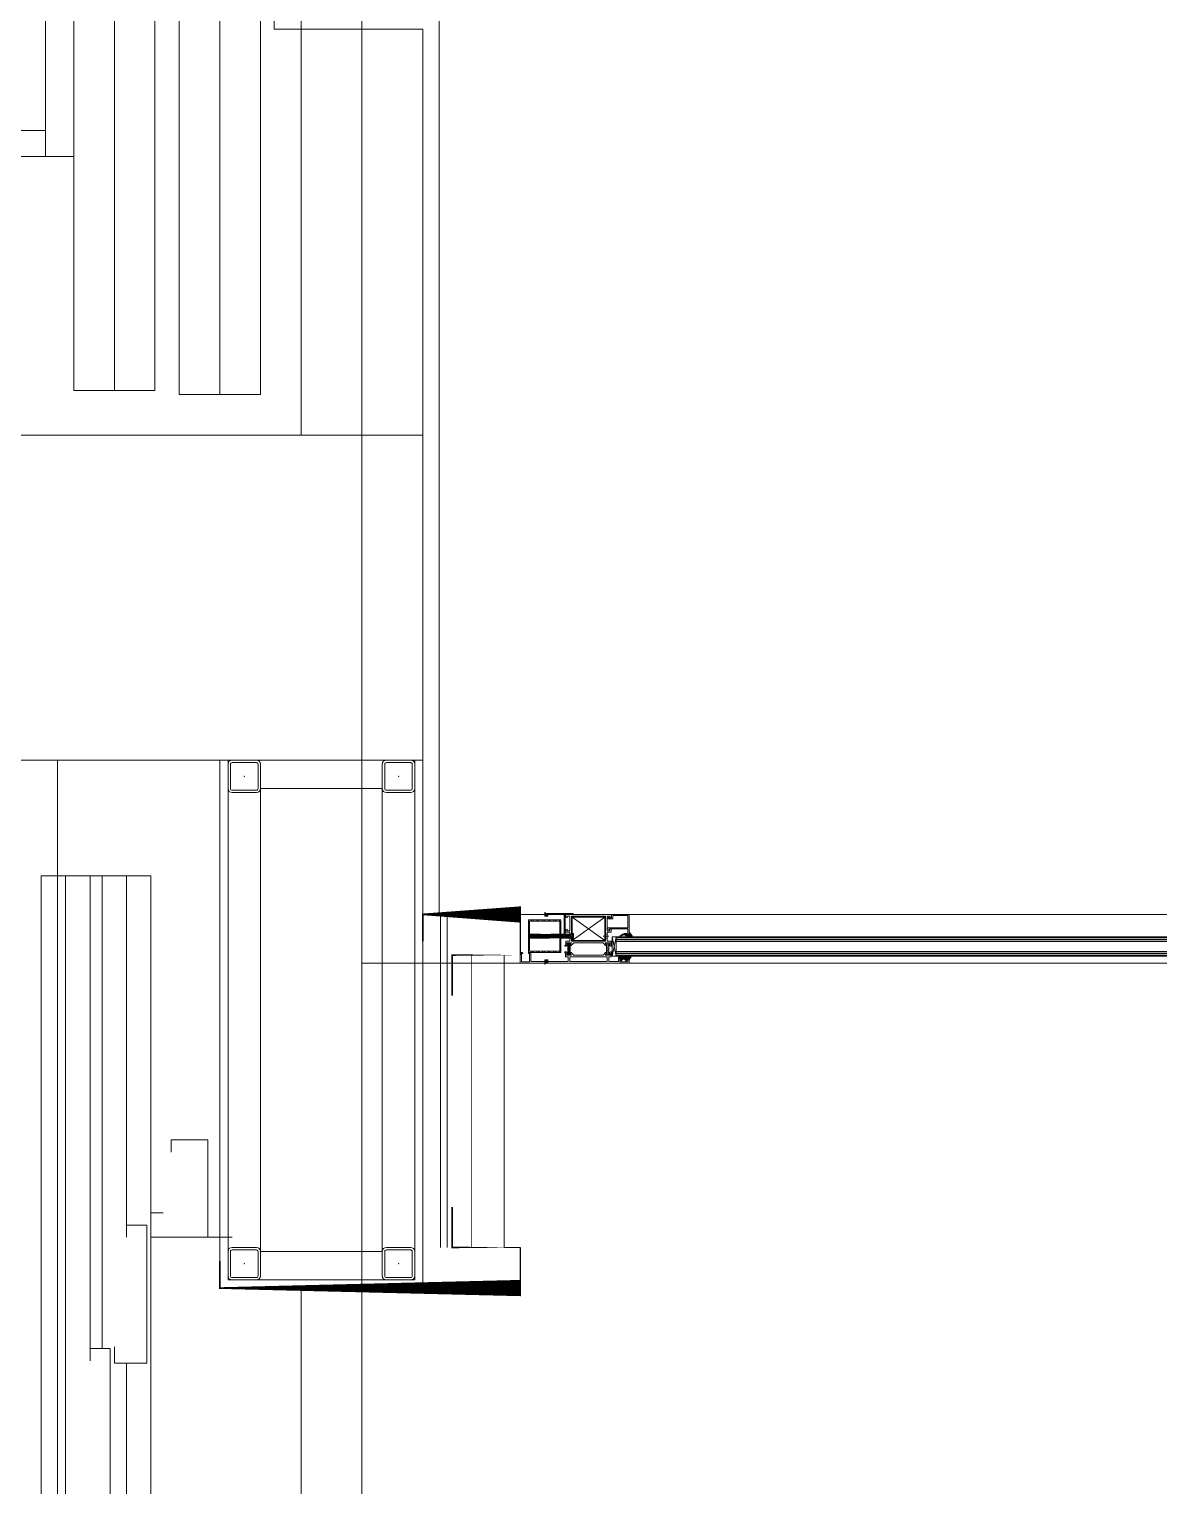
# Model space of a CAD drawing. Extents: x -1281 to 23780, y 0 to 7214.
# Drawn here: x 19749 to 19888.2, y 2300.6 to 2480 of the extents above; entities that cross this region are included whole.
import ezdxf
from ezdxf.enums import TextEntityAlignment as Align
from ezdxf.xclip import XClip

# ---------------------------------------------------------------- set-up
doc = ezdxf.new("R2010")
doc.units = 0
doc.header["$LTSCALE"] = 25
doc.header["$MEASUREMENT"] = 0
doc.header["$XCLIPFRAME"] = 0
doc.linetypes.add('HIDDEN', pattern=[0.375, 0.25, -0.125])
doc.layers.get('0').update_dxf_attribs({"color": 9, "lineweight": 9})
for name, color, linetype, lineweight in [('00', 9, 'Continuous', 9), ('01', 9, 'Continuous', 9), ('05V', 9, 'Continuous', 9), ('06C', 9, 'Continuous', 9), ('06D', 9, 'Continuous', 9), ('09', 9, 'Continuous', 9), ('10', 9, 'Continuous', 9), ('11', 9, 'Continuous', 9), ('14', 9, 'Continuous', 9), ('15', 9, 'Continuous', 9), ('33', 9, 'BATTING', 9), ('35', 9, 'Continuous', 9), ('40', 9, 'Continuous', 9), ('40B', 9, 'Continuous', 9), ('INCE', 9, 'Continuous', 9)]:
    doc.layers.add(name, color=color, linetype=linetype, lineweight=lineweight)
doc.styles.add('DEBI-BLOCK', font='arial.ttf', dxfattribs={"width": 0.8})
doc.linetypes.add('BATTING', pattern='A,0.0001,-0.1,[134,ltypeshp.shx,S=0.1,R=0,X=-0.1,Y=0],-0.2,[134,ltypeshp.shx,S=0.1,R=180,X=0.1,Y=0],-0.1', length=0.4001000000000002)
pattern_1 = [(45, (-385.5234980065994, -15.09416603646061), (-0.0176776695296637, 0.0530330085889911), [0, -0.05])]

# ---------------------------------------------------------------- blocks, each defined once
blk = doc.blocks.new('p-m-mekanik')
at = {"layer": '40'}
blk.add_lwpolyline([(1289.749995337152, 170.6938533552857, 3.4655334196e-06), (1289.749995337152, 257.2163285682218)], format="xyb", dxfattribs=at)
at = {"style": 'DEBI-BLOCK', "width": 0.75, "flags": 8}
for tag, p in [('-', (399.9695746748548, 1627.22826178441)), ('-', (251.7185007271292, 1361.557422710761)), ('-', (3296.348045410516, 465.1614830780345)), ('DEBI', (3296.348045410516, 452.458771057707))]:
    blk.add_attdef(tag, text='', height=13, rotation=90, dxfattribs=at).set_placement(p, align=Align.BOTTOM_RIGHT)
at = {"style": 'DEBI-BLOCK', "width": 0.75, "flags": 9}
for p in [(402.5695746748168, 1610.625549764081), (3298.948045410478, 448.5587710577056)]:
    blk.add_attdef('ID', text='', height=3.9, rotation=90, dxfattribs=at).set_placement(p, align=Align.MIDDLE)
at = {"style": 'DEBI-BLOCK', "width": 0.75, "flags": 8}
blk.add_attdef('KESITY', text='', height=13, rotation=90, dxfattribs=at).set_placement((3279.014712077183, 503.3305871654992), align=Align.TOP_LEFT)
at = {"style": 'DEBI-BLOCK', "width": 0.8, "flags": 8}
blk.add_attdef('X', text='', height=13, rotation=90, dxfattribs=at).set_placement((3279.014712077183, 499.4934261278976), align=Align.TOP_CENTER)
at = {"style": 'DEBI-BLOCK', "width": 0.75, "flags": 8}
blk.add_attdef('KESITX', text='', height=13, rotation=90, dxfattribs=at).set_placement((3279.014712077183, 495.5400562525028), align=Align.TOP_RIGHT)
blk = doc.blocks.new('p-arac asansoru')
for p, q in [((356.8999999637897, -155.9999999555439), (15.39999996402298, -155.9999999555439)), ((356.8999999637897, -155.9999999555439), (356.8999999637897, -169.4999999554857)), ((356.8999999637897, -158.9999999555439), (252.4999999636796, -158.9999999555439)), ((356.8999999637897, -161.9999999555148), (298.6999999642442, -161.9999999555148)), ((356.8999999637897, -163.4999999555148), (298.6999999642442, -163.4999999555148)), ((296.8999999641976, -166.4999999554857), (81.69999996433148, -166.4999999554857)), ((356.8999999637897, -166.4999999554857), (313.899999964023, -166.4999999554857)), ((356.8999999637897, -169.4999999554857), (15.39999996402298, -169.4999999554566)), ((312.3999999640232, -176.4999999554275), (312.3999999640232, -179.4999999554275))]:
    blk.add_line(p, q)
for points in [[(252.4999999636796, -160.4999999555148), (250.4999999636796, -160.4999999555148), (250.4999999636796, -164.4999999555148), (298.6999999642442, -164.4999999555148), (298.6999999642442, -161.9999999555148), (297.1999999642441, -161.9999999555148)], [(298.8999999642558, -164.9999999554857), (296.8999999641976, -164.9999999554857), (296.8999999641976, -168.9999999554857), (313.899999964023, -168.9999999554857), (313.899999964023, -166.4999999554857), (312.3999999640232, -166.4999999554857)], [(315.399999964023, -170.9999999554566), (315.399999964023, -169.4999999554857), (312.3999999640232, -169.4999999554857), (312.3999999640232, -176.4999999554275), (324.3999999639648, -176.4999999554275), (324.3999999639648, -171.9999999554566), (322.8999999639648, -171.9999999554566)]]:
    blk.add_lwpolyline(points)
blk = doc.blocks.new('p-as-01')
for p, q in [((582, -1432), (582, 0)), ((550, -1432), (550, -32)), ((550, -1432), (-550, -1432)), ((582, -1432), (375, -1432)), ((582, -1432), (582, -1467)), ((870, -1467), (-542.4999999999999, -1467)), ((870, -1517), (870, -1467)), ((-542.4999999999999, -1517), (870, -1517)), ((870, -1517), (-542.4999999999999, -1517)), ((870, -1567), (870, -1517)), ((-542.4999999999999, -1567), (870, -1567)), ((875, -1597), (-725, -1597)), ((875, -1647), (875, -1597)), ((875, -1647), (-725, -1647)), ((-725, -1647), (875, -1647)), ((875, -1697), (875, -1647)), ((-725, -1697), (875, -1697)), ((375, -1714), (425, -1714)), ((425, -1714), (425, -1747)), ((425, -1747), (375, -1747))]:
    blk.add_line(p, q)
blk = doc.blocks.new('Prf-40x40')
for points in [[(1.5, -1.999999999998179), (-1.5, -2.000000000001818, -0.4142135623730951), (-2, -1.500000000001818), (-2, 1.499999999998179, -0.4142135623730951), (-1.5, 1.999999999998179), (1.5, 2.000000000001818, -0.4142135623730951), (2, 1.500000000001818), (2, -1.499999999998179, -0.4142135623730951)], [(1.499999999999543, -1.699999999998908), (-1.5, -1.700000000002543, -0.4142135623738941), (-1.699999999999818, -1.500000000001818), (-1.699999999999818, 1.499999999998179, -0.4142135623738941), (-1.499999999999543, 1.699999999998908), (1.5, 1.700000000002543, -0.4142135623738941), (1.699999999999818, 1.500000000001818), (1.699999999999818, -1.499999999998179, -0.4142135623738941)]]:
    blk.add_lwpolyline(points, format="xyb", close=True)
blk.add_point((0, 0))
blk = doc.blocks.new('p-civi')
at = {"layer": 'INCE', "linetype": 'HIDDEN'}
for p, q in [((0.0599999999976717, 0.5999999999912689), (0, 0.5200000000040746)), ((13.11437952407868, 0.5200000000040746), (0, 0.5200000000040746)), ((0, 0.5200000000040746), (0, -0.5200000000040746)), ((0.0599999999976717, 0.5999999999912689), (12.97437952406471, 0.5999999999912689)), ((0.0599999999976717, 0.5999999999912689), (0.0599999999976717, -0.5999999999912689)), ((12.97437952406471, 0.5999999999912689), (13.11437952407868, 0.5200000000040746)), ((13.11437952407868, -0.5200000000040746), (0, -0.5200000000040746)), ((0.0599999999976717, -0.5999999999912689), (0, -0.5200000000040746)), ((12.97437952406471, -0.5999999999912689), (0.0599999999976717, -0.5999999999912689)), ((12.97437952406471, -0.5999999999912689), (13.11437952407868, -0.5200000000040746))]:
    blk.add_line(p, q, dxfattribs=at)
at = {"layer": 'INCE'}
for p, q in [((0.0599999999976717, -0.3762692987656919), (0.1904913235339336, 0.5999999999912689)), ((0.2318741052877158, -0.5999999999912689), (0.3922700006514788, 0.5999999999912689)), ((0.433652782405261, -0.5999999999912689), (0.5940486777108163, 0.5999999999912689)), ((0.6354314595228061, -0.5999999999912689), (0.7958273548283615, 0.5999999999912689)), ((0.8372101366403509, -0.5999999999912689), (0.9976060319459064, 0.5999999999912689)), ((1.038988813757895, -0.5999999999912689), (1.199384709063451, 0.5999999999912689)), ((1.240767490817232, -0.5999999999912689), (1.401163386180995, 0.5999999999912689)), ((1.442546167934778, -0.5999999999912689), (1.602942063240334, 0.5999999999912689)), ((1.644324845052324, -0.5999999999912689), (1.804720740357879, 0.5999999999912689)), ((1.846103522169869, -0.5999999999912689), (2.006499417475424, 0.5999999999912689)), ((2.047882199287414, -0.5999999999912689), (2.208278094592968, 0.5999999999912689)), ((2.249660876346752, -0.5999999999912689), (2.410056771710515, 0.5999999999912689)), ((2.451439553464296, -0.5999999999912689), (2.611835448769852, 0.5999999999912689)), ((2.653218230581841, -0.5999999999912689), (2.813614125887396, 0.5999999999912689)), ((2.882686437282245, -0.5999999999912689), (3.043082332646008, 0.5999999999912689)), ((3.08446511439979, -0.5999999999912689), (3.244861009705346, 0.5999999999912689)), ((3.286243791517335, -0.5999999999912689), (3.446639686822891, 0.5999999999912689)), ((3.488022468634882, -0.5999999999912689), (3.648418363940436, 0.5999999999912689)), ((3.689801145694218, -0.5999999999912689), (3.850197041057981, 0.5999999999912689)), ((3.891579822811763, -0.5999999999912689), (4.051975718117319, 0.5999999999912689)), ((4.093358499929308, -0.5999999999912689), (4.253754395234863, 0.5999999999912689)), ((4.295137177046853, -0.5999999999912689), (4.455533072352409, 0.5999999999912689)), ((4.496915854106192, -0.5999999999912689), (4.657311749469955, 0.5999999999912689)), ((4.698694531223737, -0.5999999999912689), (4.859090426587498, 0.5999999999912689)), ((4.928162737982347, -0.5999999999912689), (5.088558633287902, 0.5999999999912689)), ((5.129941415041683, -0.5999999999912689), (5.290337310405448, 0.5999999999912689)), ((5.304030562576372, -0.5999999999912689), (5.464426457881927, 0.5999999999912689)), ((5.50580923963571, -0.5999999999912689), (5.666205134999474, 0.5999999999912689)), ((5.707587916753253, -0.5999999999912689), (5.867983812117018, 0.5999999999912689)), ((5.909366593870798, -0.5999999999912689), (6.069762489176355, 0.5999999999912689)), ((6.111145270988345, -0.5999999999912689), (6.271541166293899, 0.5999999999912689)), ((6.312923948105889, -0.5999999999912689), (6.473319843411446, 0.5999999999912689)), ((6.514702625165228, -0.5999999999912689), (6.675098520528989, 0.5999999999912689)), ((6.716481302282772, -0.5999999999912689), (6.876877197646536, 0.5999999999912689)), ((6.918259979400317, -0.5999999999912689), (7.078655874705873, 0.5999999999912689)), ((7.120038656517862, -0.5999999999912689), (7.280434551823418, 0.5999999999912689)), ((7.321817333635408, -0.5999999999912689), (7.482213228940963, 0.5999999999912689)), ((7.523596010694744, -0.5999999999912689), (7.683991906058508, 0.5999999999912689)), ((7.760873980470933, -0.5999999999912689), (7.921269875834695, 0.5999999999912689)), ((7.962652657588477, -0.5999999999912689), (8.12304855289403, 0.5999999999912689)), ((8.164431334706023, -0.5999999999912689), (8.324827230011577, 0.5999999999912689)), ((8.385479247372132, -0.5999999999912689), (8.545875142735893, 0.5999999999912689)), ((8.587257924489675, -0.5999999999912689), (8.747653819795232, 0.5999999999912689)), ((8.789036601607222, -0.5999999999912689), (8.949432496912777, 0.5999999999912689)), ((8.990815278724769, -0.5999999999912689), (9.151211174030323, 0.5999999999912689)), ((9.192593955784101, -0.5999999999912689), (9.352989851147868, 0.5999999999912689)), ((9.394372632901648, -0.5999999999912689), (9.554768528265411, 0.5999999999912689)), ((9.590076202410273, -0.5999999999912689), (9.750472097774038, 0.5999999999912689)), ((9.791854879527818, -0.5999999999912689), (9.952250774833372, 0.5999999999912689)), ((9.993633556645364, -0.5999999999912689), (10.15402945195092, 0.5999999999912689)), ((10.19541223376291, -0.5999999999912689), (10.35580812906846, 0.5999999999912689)), ((10.39719091082224, -0.5999999999912689), (10.55758680618601, 0.5999999999912689)), ((10.59896958793979, -0.5999999999912689), (10.75936548330355, 0.5999999999912689)), ((10.80074826505733, -0.5999999999912689), (10.96114416036289, 0.5999999999912689)), ((11.00252694217488, -0.5999999999912689), (11.16292283748044, 0.5999999999912689)), ((11.20430561929242, -0.5999999999912689), (11.36470151459798, 0.5999999999912689)), ((11.40153288899455, -0.5999999999912689), (11.56192878435831, 0.5999999999912689)), ((11.63100109575316, -0.5999999999912689), (11.79139699105872, 0.5999999999912689)), ((11.8327797728125, -0.5999999999912689), (11.99317566817626, 0.5999999999912689)), ((12.00686892034719, -0.5999999999912689), (12.16726481565274, 0.5999999999912689)), ((12.20864759746473, -0.5999999999912689), (12.36904349277029, 0.5999999999912689)), ((12.41042627452407, -0.5999999999912689), (12.57082216988783, 0.5999999999912689)), ((12.61220495164161, -0.5999999999912689), (12.77260084700538, 0.5999999999912689)), ((12.81398362875916, -0.5999999999912689), (12.97437952406471, 0.5999999999912689)), ((12.97437952406471, 0.5999999999912689), (13.11437952407868, 0.5200000000040746)), ((13.11437952407868, 0.5200000000040746), (12.97437952406471, 0.5999999999912689)), ((13.11437952407868, 0.5200000000040746), (13.21260170417372, 0.5200000000040746)), ((13.62497712601907, 0.8925241366232513), (13.21260170417372, 0.5200000000040746)), ((13.21260170417372, -0.5200000000040746), (13.21260170417372, 0.5200000000040746)), ((13.62497712601907, 0.8841003991983598), (13.62497712601907, 0.883379530147067)), ((13.62497712601907, 0.8839346127788303), (13.62497712601907, -0.8925241366232513)), ((13.69878852495458, 0.6427592937106965), (13.69878852495458, -0.7853223474376138)), ((13.11437952407868, -0.5200000000040746), (13.21260170417372, -0.5200000000040746)), ((13.62497712601907, -0.8925241366232513), (13.21260170417372, -0.5200000000040746)), ((13.62497712601907, -0.8925241366232513), (13.68415559205459, -0.8925241366232513))]:
    blk.add_line(p, q, dxfattribs=at)
blk = doc.blocks.new('*X111')
for p, q in [((0.9704593938271856, 6.273760252726292), (1.296699141100892, 6.599999999999998)), ((3.799999999999999, 3.271067811865473), (1.189177500801502, 5.881890311063973)), ((1.60368934712857, 5.139223253061309), (2.318622612473234, 5.854156518405973)), ((2.236919300429956, 4.004686253396327), (3.257748806236618, 5.025515759202988)), ((2.870149253731343, 2.870149253731343), (4.900000000000003, 4.900000000000002)), ((3.667766952966371, 1.900000000000002), (3.799999999999999, 2.03223304703363)), ((5.338834764831842, 3.5), (3.938834764831842, 4.900000000000002)), ((4.818446353109123, 5.788155364689088), (4.053300858899103, 6.553300858899106)), ((4.174174785275225, 5.941941738241592), (4.80107419396837, 6.568841146934737)), ((5.267766952966367, 3.5), (6.667766952966371, 4.900000000000002)), ((5.700000000000001, 5.700000000000001), (6.493617021276597, 6.493617021276597)), ((8.430742464672464, 2.175859253125746), (5.70660171779821, 4.900000000000002)), ((6.782631856405088, 5.591736814359491), (5.852246283358281, 6.522122387406298)), ((7.829471173262028, 1.009363591569814), (6.538834764831841, 2.299999999999999)), ((6.666553366565374, 1.363252507666266), (10.40165042944955, 5.098349570550447)), ((6.800000000000002, 3.264466094067261), (8.435533905932742, 4.900000000000002)), ((7.163737822087161, 0.0926700102216885), (7.783407213987425, 0.7123394021219491)), ((7.307060866333064, 5.539293913366696), (8.186159848584822, 6.418392895618452)), ((9.50173963474357, 2.872629036021011), (7.474368670764577, 4.900000000000002)), ((8.826406871192846, 5.315728752538102), (7.702234955067272, 6.439900668663678)), ((8.841320343559644, 5.305786437626903), (9.581320343559645, 6.045786437626905)), ((11.3847180430371, 2.757417580693849), (9.057864376269057, 5.084271247461898)), ((10.06179852891255, 2.990730717047076), (11.97106781186548, 4.900000000000002)), ((14.09087956869616, 1.819023008001159), (11.00990257669731, 4.900000000000002)), ((11.79857182727118, 5.87909770239251), (11.11844635310912, 6.559223176554563)), ((11.28264068711929, 5.979339828220179), (11.88655560035389, 6.583254741454781)), ((11.52446011692472, 2.685625352092878), (13.73883476483184, 4.900000000000002)), ((12.43467512908769, 1.828073411289474), (13.8, 3.193398282201787)), ((13.5551926132518, 0.5869430104791454), (12.58327964965935, 1.5588559740716)), ((14.17766952966369, 3.5), (12.77766952966368, 4.900000000000002)), ((12.82775564268674, 0.4533869719221594), (14.01202409941186, 1.637655428647278)), ((12.84048992502114, 5.769422113155669), (13.61223286396392, 6.541165052098441)), ((13.77431136293947, 5.671125119690582), (12.88657239469581, 6.558864087934247)), ((14.10660171779821, 3.5), (16.50282401093571, 5.896222293137495)), ((14.43989812056214, 5.601063355730298), (15.33834458240563, 6.499509817573784)), ((15.84350673460032, 3.601929748029732), (14.54543648263005, 4.900000000000002)), ((16.71394954972964, 4.499253885866788), (14.69853352148633, 6.514669914110089)), ((16.11526395678292, 3.740895286018341), (16.55910471398167, 4.184736043217091))]:
    blk.add_line(p, q)
blk = doc.blocks.new('*X110')
for p, q in [((0.6000000000000008, 14.74213562373095), (1.057864376269052, 15.2)), ((4.509902576697313, 11.4), (0.7549512883486603, 15.15495128834866)), ((1.327106781186547, 0.4406601717798216), (0.9114595351060168, 0.8563074178603519)), ((0.9590909090909095, 0.9590909090909095), (3.099999999999991, 3.099999999999991)), ((0.9619417888266476, 13.33631045959123), (2.14321790242024, 14.51758657318482)), ((3.299999999999995, 10.84213562373095), (0.9979687022159378, 13.14416692151501)), ((1.06954236634337, 8.140610178208842), (1.571699141100899, 8.642766952966376)), ((1.298532951600398, 11.90513466939861), (3.153370446972449, 13.75997216477066)), ((2.034213562373094, 1.501320343559642), (1.471252403545368, 2.064281502387369)), ((4.506407832308856, 7.867960838455727), (1.554271888205901, 10.82009678255868)), ((1.607645654396018, 10.44648041922786), (4.16352299152466, 13.0023577563565)), ((1.858297259713006, 8.929365071578482), (3.299999999999995, 10.37106781186547)), ((4.501320343559642, 6.10528137423857), (1.898532951600403, 8.708068766197808)), ((1.898762177912838, 7.202063036811945), (3.582646961574107, 8.885947820473213)), ((2.741320343559641, 2.561980515339465), (2.031045271984719, 3.272255586914386)), ((2.485798732107331, 4.2535656850737), (4.555922317655452, 6.323689270621822)), ((4.046278254943945, 4.792556509887898), (2.487055078389392, 6.351779686442452)), ((2.552893218813454, 6.088427124746192), (4.432233047033633, 7.967766952966371)), ((3.448427124746187, 3.622640687119285), (2.590838140424071, 4.480229671441403)), ((4.328932188134529, 11.40000000000001), (5.173675536076872, 12.24474334794235))]:
    blk.add_line(p, q)
blk = doc.blocks.new('p-dograma izo1')
at = {"layer": '10'}
for p, q in [((-69.89084045711206, -3.291333194734761), (-29.89084045711206, -3.291333194734761)), ((-29.89084045711206, -3.291333194734761), (-69.89084045711206, -32.08682065912582)), ((-69.89084045711206, -3.291333194734761), (-29.89084045711206, -32.08682065912582)), ((-69.89084045711206, -32.08682065912582), (-69.89084045711206, -3.291333194734761)), ((-29.89084045711206, -32.08682065912582), (-29.89084045711206, -3.291333194734761)), ((-29.89084045711206, -32.08682065912582), (-69.89084045711206, -32.08682065912582)), ((-24.90613206176204, -26.9913331947464), (-31.80066081759287, -26.9913331947464)), ((-26.89084045711207, -24.4913331947464), (-28.89084045711206, -24.4913331947464)), ((-26.89084045711207, -29.4913331947464), (-28.89084045711206, -29.4913331947464)), ((-26.87651766152703, -22.53618736122735), (-26.87651766152703, -31.53618736122735))]:
    blk.add_line(p, q, dxfattribs=at)
at = {"layer": '10', "linetype": 'ByBlock'}
blk.add_line((-28.89084045711206, -2.086820659125804), (-28.89084045711206, -30.01876285704202), dxfattribs=at)
at = {"layer": '10'}
blk.add_lwpolyline([(-72.89084045711206, -30.0331149892445), (-72.89084045711206, -33.08682065912581), (-77.89084045711206, -33.08682065912581), (-77.89084045711206, -36.56720541685354), (-77.59084045709457, -37.08682065912582), (-78.73226181333301, -38.22824201536423, 0.1989123673797118), (-78.79084045710624, -38.36966337160266), (-78.79084045710624, -38.88682065912872, 0.4142135623730118), (-78.59084045709457, -39.08682065912581), (-77.27368316956562, -39.08682065912581, 0.1989123673796751), (-77.1322618133272, -39.02824201536714), (-76.39084045711206, -38.28682065912289), (-75.97368316957727, -38.28682065912289, 0.1989123673796751), (-75.83226181333885, -38.22824201536423), (-75.39084045711206, -37.7868206591229), (-75.39084045711206, -37.58682065912581), (-76.39084045711206, -36.58682065912581), (-76.39084045711206, -35.58682065912581), (-76.44084045710042, -35.58682065912581, -1), (-76.44084045710042, -35.08682065912581), (-70.64084045711206, -35.08682065912581), (-72.09084045709459, -37.598294330106), (-72.09084045709459, -37.7868206591229), (-71.85990034943097, -38.18682065911708, 0.267949192431114), (-71.6866952686687, -38.28682065912289), (-71.17368316958891, -38.28682065912289), (-71.03226181335049, -38.22824201536423), (-67.89084045711206, -35.08682065912581), (-31.89084045711207, -35.08682065912581), (-28.74941910087364, -38.22824201536423), (-28.60799774463521, -38.28682065912289), (-28.09498564552632, -38.28682065912289, 0.267949192431114), (-27.92178056476406, -38.18682065911708), (-27.69084045710042, -37.7868206591229), (-27.69084045710042, -37.598294330106), (-29.14084045711206, -35.08682065912581), (-23.3408404570946, -35.08682065912581, -1), (-23.3408404570946, -35.58682065912581), (-23.39084045711206, -35.58682065912581), (-23.39084045711206, -36.58682065912581), (-24.39084045711207, -37.58682065912581), (-24.39084045711207, -37.7868206591229), (-23.94941910085618, -38.22824201536423, 0.1989123673796751), (-23.80799774461775, -38.28682065912289), (-23.39084045711206, -38.28682065912289), (-22.64941910086782, -39.02824201536714, 0.1989123673796751), (-22.50799774462939, -39.08682065912581), (-21.19084045710042, -39.08682065912581, 0.4142135623730118), (-20.99084045708878, -38.88682065912872), (-20.99084045708878, -38.36966337160266, 0.1989123673797118), (-21.049419100862, -38.22824201536423), (-22.19084045710042, -37.08682065912582), (-21.89084045711206, -36.56720541685354), (-21.89084045711206, -33.08682065912581), (-26.89084045711207, -33.08682065912581), (-26.89084045711207, -22.08682065912581), (-21.89084045711206, -22.08682065912581), (-21.89084045711206, -18.81476165913045), (-23.89084045711206, -18.0868206591258), (-23.79084045710624, -18.0868206591258), (-23.89084045711206, -18.0868206591258), (-23.89084045711206, -20.08682065912581), (-26.89084045711207, -20.08682065912581), (-26.89084045711207, -2.086820659125804), (-23.89084045711206, -2.086820659125804), (-23.89084045711206, -4.086820659125804), (-21.89084045711206, -3.358880659128772), (-21.89084045711206, -0.0868206591258059), (-77.89084045711206, -0.0868206591258059), (-77.89084045711206, -3.358880659128772), (-75.89084045711206, -4.086820659125804), (-75.89084045711206, -2.086820659125804), (-72.89084045711206, -2.086820659125804), (-72.89084045711206, -20.08682065912581), (-75.89084045711206, -20.08682065912581), (-75.89084045711206, -18.0868206591258), (-77.89084045711206, -18.81476165913045), (-77.89084045711206, -22.08682065912581), (-72.89084045711206, -22.08682065912581), (-72.89084045711206, -24.0392597332102)], format="xyb", dxfattribs=at)
for points in [[(-70.89084045711206, -24.6157626206259), (-70.89084045711206, -2.086820659125804), (-53.39084045711206, -2.086820659125804), (-28.89084045711206, -2.086820659125804)], [(-28.89084045711206, -30.01876285704202), (-28.89084045711206, -33.08682065912581), (-70.89084045711206, -33.08682065912581), (-70.89084045711206, -29.4566121018288)]]:
    blk.add_lwpolyline(points, dxfattribs=at)
blk.add_lwpolyline([(-26.89084045711207, -16.88682065912871, -0.4142140000000002), (-26.39084045711206, -16.38682065912871), (-1.390840457112062, -16.38682065912871), (-1.390840457112062, -1.486820659119985), (-19.89084045711206, -1.486820659119985), (-19.89084045711206, -5.686820659117073), (-26.0908404570946, -5.686820659117073, -0.4142140000000002), (-26.59084045709461, -5.186820659117074), (-26.59084045709461, -4.731264659116277), (-24.5908404570946, -3.286820659122895), (-24.09084045709461, -4.186820659117074), (-21.39084045711206, -4.186820659117074), (-21.39084045711206, -1.586820659125804), (-21.89084045711206, -1.586820659125804), (-21.89084045711206, -0.0868206591258059), (0.1091595428879373, -0.0868206591258059), (0.1091595428879373, -24.58682065912581), (-1.390840457112062, -24.58682065912581), (-1.390840457112062, -17.98682065911998), (-24.09084045709461, -17.98682065911998), (-24.09084045709461, -18.98682065911998), (-26.89084045711207, -17.23682065911998)], format="xyb", close=True, dxfattribs=at)
blk = doc.blocks.new('p-izo kapı kenar profili')
at = {"layer": '06D'}
h = blk.add_hatch(dxfattribs=at)
h.set_pattern_fill('DOTS', color=256, scale=0.8, angle=45, style=0)
h.set_pattern_definition(pattern_1)
h.paths.add_polyline_path([(0.2629314197438362, -4.830000000010841), (0.1629314197380154, -4.999999999994543), (0.6629314197380154, -4.999999999994543), (0.5629314197321948, -4.828700000007301), (0.5629314197321948, -4.249999999994543), (0.5629314197321948, -3.671300000010886), (0.6629314197380154, -3.499999999994543), (0.1629314197380154, -3.499999999994543), (0.2629314197438362, -3.670000000007348), (0.2629314197438362, -4.249999999994543)])
h = blk.add_hatch(dxfattribs=at)
h.set_pattern_fill('DOTS', color=256, scale=0.8, angle=45, style=0)
h.set_pattern_definition(pattern_1)
h.paths.add_polyline_path([(5.029159741305193, -4.247113380808514), (5.029159741305193, -4.827113380795709), (4.929159741299372, -4.997113380808514), (5.429159741299371, -4.997113380808514), (5.329159741322655, -4.825813380792168), (5.329159741322655, -4.247113380808514), (5.329159741322655, -3.668413380795754), (5.42747461624458, -3.499999999994543), (4.930857752598966, -3.499999999994543), (5.029159741305193, -3.667113380792216)])
at = {"layer": '09'}
h = blk.add_hatch(dxfattribs=at)
h.set_pattern_fill('ANSI31', color=256, scale=0.75, style=0)
h.set_pattern_definition([(45, (-0.1209159542945315, -5.999999999994558), (-0.0662912607362388, 0.0662912607362389), [])])
h.paths.add_polyline_path([(7.789084045714843, -5.999999999994543), (7.789084045714843, -5.610000000009676), (7.778168091408587, -5.610000000009676), (7.768168091399274, -5.600000000000364), (7.768168091399274, -5.449999999995269), (7.549084000893343, -5.449999999995269, 0.4142135623730949), (7.489084045711932, -5.5099999551785), (7.489084045711932, -5.570000000001527), (7.639084045713389, -5.570000000001527), (7.639084045713389, -5.820000000001527), (6.639084045713389, -5.820000000001527), (6.639084045713389, -5.570000000001527), (6.789084045714843, -5.570000000001527), (6.789084045714843, -5.5099999551785, 0.4142135623730955), (6.729084090533433, -5.449999999995269), (6.489084045711932, -5.449999999995269), (6.489084045711932, -5.799999999995634), (5.290724045720708, -5.799999999995634), (5.290724045720708, -5.199999999995269), (5.589084045714115, -5.199999999995269), (5.589084045714115, -4.851961524220314), (5.559084045686176, -4.799999999995633), (5.67322618137041, -4.685857864360512, 0.1989123674326707), (5.679084045750642, -4.671715728725756), (5.679084045750642, -4.620000000002619, 0.4142135623730962), (5.659084045742928, -4.599999999994905), (5.527368316965294, -4.599999999994905, 0.1989123673592541), (5.513226181345089, -4.605857864373318), (5.439084045712661, -4.679999999987559), (5.397368316997016, -4.679999999987559, 0.1989123672768449), (5.38322618137681, -4.685857864360512), (5.339084045714116, -4.729999999988649), (5.339084045714116, -4.749999999994543), (5.439084045712661, -4.849999999994905), (5.439084045712661, -4.949999999995269), (5.444084045695488, -4.949999999995269, -1), (5.444084045695488, -4.999999999994543), (4.854084045702619, -4.999999999994543), (4.999084045721247, -4.748852632888881), (4.999084045721247, -4.729999999988649), (4.975990034938146, -4.689999999975042, 0.267949192381004), (4.958669526884477, -4.679999999987559), (4.907368316951759, -4.679999999987559), (4.893226181327918, -4.685857864371428), (4.579084045704802, -4.999999999994543), (2.813293029539635, -4.999999999994543), (0.9790840457026206, -4.999999999994543), (0.6649419101267995, -4.685857864371428), (0.650799774502957, -4.679999999987559), (0.5994985645484121, -4.679999999987559, 0.2679491923810083), (0.5821780564583606, -4.689999999993233), (0.5629314197321948, -4.723336152668706), (0.5629314197321948, -4.755516480208826), (0.7040840457048037, -4.999999999994543), (0.1140840457119339, -4.999999999994543, -1), (0.1140840457119339, -4.949999999995269), (0.1190840457420563, -4.949999999995269), (0.1190840457420563, -4.849999999994905), (0.2190840456933074, -4.749999999994543), (0.2190840456933074, -4.729999999988649), (0.174941910085181, -4.68585786436779, 0.1989123674139245), (0.1607997744577005, -4.679999999987559), (0.1190840457420563, -4.679999999987559), (0.0449419100623345, -4.605857864366043, 0.1989123672776463), (0.03079977444213, -4.599999999994905), (-0.1009159543136775, -4.599999999994905, 0.4142135623730822), (-0.1209159542959242, -4.619999999978972), (-0.1209159542959242, -4.671715728782146, 0.198912367432681), (-0.1150580899193301, -4.685857864402348), (-0.0009159542787529, -4.799999999995633), (-0.0309159543066926, -4.851961524220314), (-0.0309159543066926, -5.199999999995269), (0.2874440457053424, -5.199999999995269), (0.2874440457053424, -5.799999999995634), (-1.45519e-11, -5.800000000019281), (-1.45519e-11, -5.999999999994543), (2.419084045694035, -5.999999999994543), (2.813293029539635, -5.999999999994543)], flags=17)
h.paths.add_polyline_path([(7.789084045714843, -5.999999999994543), (7.789084045714843, -5.449999999995269), (7.549084000893343, -5.449999999995269, 0.4142135623730949), (7.489084045711932, -5.5099999551785), (7.489084045711932, -5.570000000001527), (7.639084045713389, -5.570000000001527), (7.639084045713389, -5.820000000001527), (6.639084045713389, -5.820000000001527), (6.639084045713389, -5.570000000001527), (6.789084045714843, -5.570000000001527), (6.789084045714843, -5.5099999551785, 0.4142135623730955), (6.729084090533433, -5.449999999995269), (6.489084045711932, -5.449999999995269), (6.489084045711932, -5.799999999995634), (5.290724045720708, -5.799999999995634), (5.290724045720708, -5.199999999995269), (5.589084045714115, -5.199999999995269), (5.589084045714115, -4.851961524220314), (5.559084045686176, -4.799999999995633), (5.67322618137041, -4.685857864360512, 0.1989123674326707), (5.679084045750642, -4.671715728725756), (5.679084045750642, -4.620000000002619, 0.4142135623730962), (5.659084045742928, -4.599999999994905), (5.527368316965294, -4.599999999994905, 0.1989123673592541), (5.513226181345089, -4.605857864373318), (5.439084045712661, -4.679999999987559), (5.397368316997016, -4.679999999987559, 0.1989123672768449), (5.38322618137681, -4.685857864360512), (5.339084045714116, -4.729999999988649), (5.339084045714116, -4.749999999994543), (5.439084045712661, -4.849999999994905), (5.439084045712661, -4.949999999995269), (5.444084045695488, -4.949999999995269, -1), (5.444084045695488, -4.999999999994543), (4.854084045702619, -4.999999999994543), (4.999084045721247, -4.748852632888881), (4.999084045721247, -4.729999999988649), (4.975990034938146, -4.689999999975042, 0.267949192381004), (4.958669526884477, -4.679999999987559), (4.907368316951759, -4.679999999987559), (4.893226181327918, -4.685857864371428), (4.579084045704802, -4.999999999994543), (2.813293029539635, -4.999999999994543), (0.9790840457026206, -4.999999999994543), (0.6649419101267995, -4.685857864371428), (0.650799774502957, -4.679999999987559), (0.5994985645484121, -4.679999999987559, 0.2679491923810083), (0.5821780564583606, -4.689999999993233), (0.559084045686177, -4.729999999988649), (0.559084045686177, -4.748852632888881), (0.7040840457048037, -4.999999999994543), (0.1140840457119339, -4.999999999994543, -1), (0.1140840457119339, -4.949999999995269), (0.1190840457420563, -4.949999999995269), (0.1190840457420563, -4.849999999994905), (0.2190840456933074, -4.749999999994543), (0.2190840456933074, -4.729999999988649), (0.174941910085181, -4.68585786436779, 0.1989123674139245), (0.1607997744577005, -4.679999999987559), (0.1190840457420563, -4.679999999987559), (0.0449419100623345, -4.605857864366043, 0.1989123672776463), (0.03079977444213, -4.599999999994905), (-0.1009159543136775, -4.599999999994905, 0.4142135623730822), (-0.1209159542959242, -4.619999999978972), (-0.1209159542959242, -4.671715728782146, 0.198912367432681), (-0.1150580899193301, -4.685857864402348), (-0.0009159542787529, -4.799999999995633), (-0.0309159543066926, -4.851961524220314), (-0.0309159543066926, -5.199999999995269), (0.2874440457053424, -5.199999999995269), (0.2874440457053424, -5.799999999995634), (-1.45519e-11, -5.800000000019281), (-1.45519e-11, -5.999999999994543), (2.419084045694035, -5.999999999994543), (2.813293029539635, -5.999999999994543)], flags=17)
at = {"layer": '06D'}
for p, q in [((0.1629314197380154, -3.499999999994543), (0.2629314197438362, -3.670000000007348)), ((0.6629314197380154, -3.499999999994543), (0.1629314197380154, -3.499999999994543)), ((0.6629314197380154, -3.499999999994543), (0.5629314197321948, -3.671300000010886)), ((4.929159741299372, -3.497113380808513), (5.029159741305193, -3.667113380792216)), ((5.429159741299371, -3.497113380808513), (4.929159741299372, -3.497113380808513)), ((5.429159741299371, -3.497113380808513), (5.329159741322655, -3.668413380795754)), ((0.1629314197380154, -4.999999999994543), (0.2629314197438362, -4.830000000010841)), ((0.6629314197380154, -4.999999999994543), (0.1629314197380154, -4.999999999994543)), ((0.2629314197438362, -4.249999999994543), (0.2629314197438362, -3.670000000007348)), ((0.2629314197438362, -4.249999999994543), (0.2629314197438362, -4.830000000010841)), ((0.5629314197321948, -3.671300000010886), (0.5629314197321948, -4.249999999994543)), ((0.5629314197321948, -4.828700000007301), (0.5629314197321948, -4.249999999994543)), ((0.6629314197380154, -4.999999999994543), (0.5629314197321948, -4.828700000007301)), ((4.929159741299372, -4.997113380808514), (5.029159741305193, -4.827113380795709)), ((5.429159741299371, -4.997113380808514), (4.929159741299372, -4.997113380808514)), ((5.029159741305193, -4.247113380808514), (5.029159741305193, -3.667113380792216)), ((5.029159741305193, -4.247113380808514), (5.029159741305193, -4.827113380795709)), ((5.329159741322655, -3.668413380795754), (5.329159741322655, -4.247113380808514)), ((5.329159741322655, -4.825813380792168), (5.329159741322655, -4.247113380808514)), ((5.429159741299371, -4.997113380808514), (5.329159741322655, -4.825813380792168)), ((6.629084045682247, -5.249999999994543), (6.609084045721829, -5.270000000013169)), ((6.609084045721829, -5.270000000013169), (6.609084045721829, -5.290000000002691)), ((6.609084045721829, -5.290000000002691), (6.619084045731142, -5.309999999992213)), ((6.619084045731142, -5.309999999992213), (6.639084045691563, -5.309999999992213)), ((7.009084045686902, -5.210000000015496), (6.629084045682247, -5.249999999994543)), ((6.639084045691563, -5.309999999992213), (7.099084045712515, -5.309999999992213)), ((7.049084045724157, -5.200000000006184), (7.009084045686902, -5.210000000015496)), ((7.099084045712515, -5.309999999992213), (7.119084045731142, -5.300000000012005)), ((7.119084045731142, -5.300000000012005), (7.129084045682247, -5.290000000002691)), ((7.129084045682247, -5.290000000002691), (7.149084045700874, -5.270000000013169)), ((7.149084045700874, -5.270000000013169), (7.159084045710187, -5.249999999994543)), ((7.159084045710187, -5.249999999994543), (7.1690840457195, -5.219999999995707)), ((7.1690840457195, -5.219999999995707), (7.189084045679919, -5.210000000015496)), ((7.189084045679919, -5.210000000015496), (7.219084045707858, -5.189999999996871)), ((7.269084045696218, -5.279999999993377), (7.259084045686902, -5.300000000012005)), ((7.259084045686902, -5.300000000012005), (7.269084045696218, -5.309999999992213)), ((7.299084045724157, -5.260000000003856), (7.269084045696218, -5.279999999993377)), ((7.269084045696218, -5.309999999992213), (7.829084045693888, -5.309999999992213)), ((7.699084045689231, -5.219999999995707), (7.299084045724157, -5.260000000003856)), ((7.739084045726483, -5.210000000015496), (7.699084045689231, -5.219999999995707)), ((7.769084045696218, -5.200000000006184), (7.739084045726483, -5.210000000015496)), ((7.818168091416736, -5.589999999991049), (8.07908404569389, -5.159999999998035)), ((7.829084045693888, -5.309999999992213), (7.99908404567759, -5.159999999998035)), ((6.789084045714843, -5.450000000006184), (6.639084045691563, -5.450000000006184)), ((6.789084045714843, -5.570000000001527), (6.739084045726483, -5.570000000001527)), ((6.739084045726483, -5.570000000001527), (6.839084045703203, -5.800000000012004)), ((6.789084045714843, -5.570000000001527), (6.789084045714843, -5.450000000006184)), ((6.839084045703203, -5.800000000012004), (6.859084045721829, -5.809999999992215)), ((6.859084045721829, -5.809999999992215), (6.869084045731142, -5.809999999992215)), ((6.869084045731142, -5.809999999992215), (6.889084045691563, -5.790000000002693)), ((7.409084045710187, -5.800000000012004), (7.389084045691563, -5.790000000002693)), ((7.429084045728812, -5.809999999992215), (7.409084045710187, -5.800000000012004)), ((7.449084045689231, -5.800000000012004), (7.429084045728812, -5.809999999992215)), ((7.518168091399274, -5.570000000001527), (7.449084045689231, -5.800000000012004)), ((7.468168091440019, -5.570000000001527), (7.468168091440019, -5.450000000006184)), ((7.468168091440019, -5.450000000006184), (7.768168091399274, -5.450000000006184)), ((7.468168091440019, -5.570000000001527), (7.518168091399274, -5.570000000001527)), ((7.768168091399274, -5.450000000006184), (7.768168091399274, -5.600000000000364)), ((7.768168091399274, -5.600000000000364), (7.778168091408587, -5.610000000009676)), ((7.778168091408587, -5.610000000009676), (7.798168091427213, -5.610000000009676)), ((7.798168091427213, -5.610000000009676), (7.818168091416736, -5.589999999991049))]:
    blk.add_line(p, q, dxfattribs=at)
blk.add_lwpolyline([(7.459084045698546, -2.331317934085745), (7.359084045692725, -2.311317934096223), (7.199084045689231, -2.351317934104371), (7.039084045714843, -2.431317934091565), (6.709084045698546, -2.651317934092729), (6.6690840457195, -2.691317934100879), (6.689084045679919, -2.711317934090402), (6.709084045698546, -2.711317934090402), (7.119084045672933, -2.521317934088074), (7.219084045678754, -2.51131793407876), (7.339084045674097, -2.541317934077595), (7.389084045691563, -2.591317934095059), (7.439084045679919, -2.621317934093895), (7.479084045688068, -2.671317934082253), (7.519084045696218, -2.701317934081088), (7.569084045684576, -2.721317934099714), (7.589084045674097, -2.701317934081088), (7.569084045684576, -2.671317934082253), (7.539084045714843, -2.641317934083417), (7.529084045705532, -2.611317934084581), (7.539084045714843, -2.591317934095059), (7.649084045700874, -2.611317934084581), (7.789084045714843, -2.631317934103207), (7.929084045670606, -2.671317934082253), (8.089084045674097, -2.701317934081088), (8.139084045691561, -2.721317934099714), (8.169084045719499, -2.721317934099714), (8.189084045679918, -2.701317934081088), (8.189084045679918, -2.671317934082253), (8.169084045719499, -2.631317934103207), (7.869084045672933, -2.231317934079924), (7.809084045675262, -2.231317934079924), (7.809084045675262, -2.451317934081088), (7.589084045674097, -2.451317934081088), (7.489084045668278, -2.361317934084581), (7.479084045688068, -2.351317934104371)], close=True, dxfattribs=at)
for centre, radius, start, end in [((6.639084045691563, -5.300000000012005), 0.1499999999999993, 90, 270), ((7.139084045691563, -5.752586206910562), 0.2527840816079758, 351.4885577771756, 188.5114422228244)]:
    blk.add_arc(centre, radius, start, end, dxfattribs=at)
at = {"layer": '09'}
for points in [[(0.500000000003638, -2.395243907410985), (0.7000000000007276, -2.452894196156194)], [(0.7000000000007276, -2.936979144276846), (0.500000000003638, -2.994629433009321)]]:
    blk.add_lwpolyline(points, dxfattribs=at)
at = {"layer": '10'}
for p, q in [((5.729999998100536, -5.14205767931162), (6.230000000028667, -2.742057670055146)), ((5.729999998100536, -2.742057670055146), (6.230000000028667, -5.14205767931162)), ((5.729999998100536, -5.14205767931162), (5.729999998100536, -2.742057670055146)), ((6.230000000028667, -2.742057670055146), (5.729999998100536, -2.742057670055146)), ((6.230000000028667, -5.14205767931162), (6.230000000028667, -2.742057670055146)), ((6.230000000028667, -5.14205767931162), (5.729999998100536, -5.14205767931162))]:
    blk.add_line(p, q, dxfattribs=at)
for points in [[(0.9200019030213296, 0.1200002717323514), (0.9200019030213296, 2.71729732e-07), (0.9200019030213296, 0.1200002717323514), (-2.199998096981289, 0.1200002717323514), (-2.199998096981289, 2.717279131e-07), (-0.1999980969812895, 2.717279131e-07), (-0.1999980969812895, -2.379999728267647), (-0.0799980969786702, -2.379999728267647), (-0.0799980969786702, 2.717279131e-07), (0.9200019030213296, 2.71729732e-07)], [(2.440000000005965, -5.200000000004366), (0.5083600000034494, -5.200000000004366), (0.5083600000034494, -5.800000000006548), (2.440000000005965, -5.800000000006548), (2.834208983837015, -5.800000000002909), (5.111640000002807, -5.800000000006548), (5.111640000002807, -5.200000000004366), (2.834208983837015, -5.200000000004366)]]:
    blk.add_lwpolyline(points, close=True, dxfattribs=at)
blk.add_lwpolyline([(-5.350000000489671, -4.673469021676281), (-5.590000000487633, -4.673469021676281), (-5.590000000487633, -5.999999999992722), (-0.2018596004272695, -6.000000000003638), (2.440000000005965, -6.000000000003638), (2.834208983837015, -6.000000000003638), (7.810000000004946, -6.000000000003638), (7.810000000004946, -5.450000000004366), (7.570000000003346, -5.450000000004366, 0.4142140000000907), (7.510000000002037, -5.510000000002037), (7.510000000002037, -5.570000000003346), (7.660000000003492, -5.570000000003346), (7.660000000003492, -5.820000000003346), (6.660000000003492, -5.820000000003346), (6.660000000003492, -5.570000000003346), (6.810000000004946, -5.570000000003346), (6.810000000004946, -5.510000000002037, 0.4142139999999796), (6.750000000003638, -5.450000000004366), (6.510000000002037, -5.450000000004366), (6.510000000002037, -5.800000000006548), (5.311640000003536, -5.800000000006548), (5.311640000003536, -5.200000000004366), (5.61000000000422, -5.200000000004366), (5.61000000000422, -4.851961524229409), (5.580000000005382, -4.800000000006547), (5.694142135627771, -4.685857864380524, 0.1989123673796938), (5.700000000004366, -4.671715728756679), (5.700000000004366, -4.620000000004438, 0.4142135623729287), (5.680000000003929, -4.600000000004), (5.548284271251759, -4.600000000004, 0.1989123673796147), (5.534142135627917, -4.605857864380594), (5.460000000002763, -4.680000000002111), (5.418284271250738, -4.680000000002111, 0.1989123673796147), (5.404142135630536, -4.685857864380524), (5.36000000000422, -4.730000000003201), (5.36000000000422, -4.750000000003636), (5.460000000002763, -4.850000000004), (5.460000000002763, -4.950000000004366), (5.465000000003783, -4.950000000004366, -1), (5.465000000003783, -5.000000000003636), (4.875000000003636, -5.000000000001818), (5.020000000004074, -4.748852632905253), (5.020000000004074, -4.730000000003201), (4.996905989239166, -4.690000000004146, 0.26794919243118), (4.979585481160028, -4.680000000002111), (4.92828427124914, -4.680000000002111), (4.914142135625296, -4.685857864380524), (4.600000000002182, -5.000000000003636), (2.834208983837015, -5.000000000003636), (1.000000000003637, -5.000000000001818), (0.6858578643805231, -4.685857864380524), (0.6717157287566807, -4.680000000002111), (0.6204145188457915, -4.680000000002111, 0.26794919243118), (0.6030940107702918, -4.690000000004146), (0.5800000000053842, -4.730000000003201), (0.5800000000053842, -4.748852632905253), (0.7250000000021828, -5.000000000003636), (0.1350000000020373, -5.000000000003636, -1), (0.1350000000020373, -4.950000000004366), (0.1400000000066939, -4.950000000004366), (0.1400000000066939, -4.850000000004), (0.2400000000052387, -4.750000000003636), (0.2400000000052387, -4.730000000003201), (0.1958578643789224, -4.685857864380524, 0.198912367379658), (0.1817157287550799, -4.680000000002111), (0.1400000000066939, -4.680000000002111), (0.0658578643815417, -4.605857864380594, 0.198912367379658), (0.0517157287576993, -4.600000000004), (-0.0799999999944703, -4.600000000004, 0.4142135623730951), (-0.0999999999985448, -4.620000000004438), (-0.0999999999985448, -4.671715728756679, 0.1989123673797656), (-0.0941421356183128, -4.685857864380524), (0.0200000000040745, -4.800000000006547), (-0.0099999999947613, -4.851961524229409), (-0.0099999999947613, -5.200000000004366), (0.3083600000027218, -5.200000000004366), (0.3083600000027218, -5.800000000006548), (-0.2018596004272695, -5.800000000006548), (-4.290000000488361, -5.799999999995634), (-4.290000000488361, -4.673469021676281), (-4.530000000489962, -4.673469021676281, 0.4142140000000352), (-4.590000000487633, -4.733469021673955), (-4.590000000487633, -4.793469021675262), (-4.440000000489817, -4.793469021675262), (-4.440000000489817, -5.819999999992433), (-5.440000000489817, -5.819999999992433), (-5.440000000489817, -4.793469021675262), (-5.290000000488362, -4.793469021675262), (-5.290000000488362, -4.733469021673955)], format="xyb", close=True, dxfattribs=at)
at = {"layer": '06D', "extrusion": (0, 0, -1), "xscale": 0.1, "yscale": 0.1, "zscale": -0.1, "rotation": 90}
blk.add_blockref('*X110', (-6.6690840457195, -2.781317934097386), dxfattribs=at)
at = {"layer": '06D', "extrusion": (0, 0, -1), "xscale": 0.1, "yscale": 0.1, "zscale": -0.1}
blk.add_blockref('*X111', (-8.169084045719499, -5.800000000012004), dxfattribs=at)
at = {"layer": '09', "xscale": 0.1, "yscale": 0.1, "zscale": 0.1}
blk.add_blockref('p-dograma izo1', (7.789084045714843, 0.0086820659107616), dxfattribs=at)
blk = doc.blocks.new('p-ısı yalıtımlı doğrama')
at = {"layer": '10'}
h = blk.add_hatch(dxfattribs=at)
h.set_pattern_fill('ANSI32', color=256, scale=1.5, angle=189, style=0)
h.set_pattern_definition([(126, (0.8327975548554603, 3.200042299617962), (0.4550720593359081, 0.3306292044145162), []), (126, (0.5708971340454809, 3.241523251188936), (0.4550720593359081, 0.3306292044145162), [])])
h.paths.add_polyline_path([(1.982797554850549, 2.050042299623783), (5.682797554862191, 2.050042299623783), (5.682797554862191, -1.649957700387858), (1.982797554850549, -1.649957700387858)], flags=16)
h.paths.add_polyline_path([(1.832797554856369, 2.200042299617961), (1.83279755485546, -1.799957700382036), (5.832797554856369, -1.799957700382036), (5.832797554856369, 2.200042299617961)])
at = {"layer": 'INCE'}
h = blk.add_hatch(dxfattribs=at)
h.set_pattern_fill('ANSI37', color=256, scale=0.6400000000000003, angle=189, style=0)
h.set_pattern_definition([(54.00000000000005, (727.9284264426151, -232.1553773850683), (-0.0647213595499958, 0.0470228201833979), []), (144, (727.9284264426151, -232.1553773850683), (-0.0470228201833979, -0.0647213595499958), [])])
edge = h.paths.add_edge_path()
edge.add_line((3.832797554856369, 3.13016779587906), (3.83279755485546, 3.677429775165819))
edge.add_arc((4.075799676490531, 3.716022791125396), 0.2460476620494548, 189.0242097619412, 309.6487339509398)
edge.add_line((4.232797555348951, 3.526573277972602), (4.232797555348951, 3.13016779587906))
edge.add_line((4.232797555348951, 3.13016779587906), (3.832797554856369, 3.13016779587906))
h = blk.add_hatch(dxfattribs=at)
h.set_pattern_fill('ANSI37', color=256, scale=0.6400000000000003, angle=189, style=0)
h.set_pattern_definition([(306, (727.9184283457253, 233.0885236691784), (-0.0647213595499958, -0.0470228201833979), []), (216, (727.9184283457253, 233.0885236691784), (-0.0470228201833979, 0.0647213595499958), [])])
edge = h.paths.add_edge_path()
edge.add_line((3.832797554856369, -2.265426989081788), (3.832797554856369, -2.744283486312268))
edge.add_arc((4.117394719123693, -2.900483941309629), 0.3246446180831976, 431.0539743028841, 511.23992635231536, ccw=False)
edge.add_line((4.222799458459121, -2.593426993861611), (4.222799458459121, -2.265426993825712))
edge.add_line((4.222799458459121, -2.265426993825712), (3.832797554856369, -2.265426989081788))
at = {"layer": '10'}
for points in [[(1.832797554856369, 2.200042299617961), (1.832797554856369, 2.200042299617961, 4.557571570274368), (1.832797554856369, 2.200042299617961), (1.83279755485546, -1.799957700382036, 6.895317174706505), (1.83279755485546, -1.799957700382036), (1.83279755485546, -1.799957700382036), (5.832797554856369, -1.799957700382036), (5.832797554856369, 2.200042299617961), (1.832797554856369, 2.200042299617961)], [(1.982797554850549, 2.050042299623783), (5.682797554862191, 2.050042299623783), (5.682797554862191, -1.649957700387858), (1.982797554850549, -1.649957700387858), (1.982797554850549, 2.050042299623783, -4.556434831823176), (1.982797554850549, 2.050042299623783)]]:
    blk.add_lwpolyline(points, format="xyb", close=True, dxfattribs=at)
at = {"layer": 'INCE'}
for points in [[(4.232797555348951, 3.526573277762509), (4.232797555348951, 3.13016779587906), (3.832797554856369, 3.13016779587906), (3.832797554856369, 3.67742977614489, 0.5809893393474908), (4.232797555256181, 3.526573277902572)], [(4.222799458459121, -2.593426993651519), (4.222799458459121, -2.265426993825712), (3.832797554856369, -2.265426989081788), (3.832797554856369, -2.744283486312268, -0.3648893601427185), (4.222799458364534, -2.593426993791581)]]:
    blk.add_lwpolyline(points, format="xyb", dxfattribs=at)
at = {"xscale": -1, "rotation": 180}
blk.add_blockref('p-izo kapı kenar profili', (6.422797555345823, -2.47342672205923), dxfattribs=at)
at = {"layer": '09', "xscale": 0.4, "yscale": 0.4, "zscale": 0.4}
blk.add_blockref('p-civi', (1.885222095255811, 0.2000422996179623), dxfattribs=at)
blk = doc.blocks.new('*U119')
at = {"layer": '09'}
h = blk.add_hatch(dxfattribs=at)
h.set_pattern_fill('_USER', color=256, scale=0.2, style=0, pattern_type=0)
h.set_pattern_definition([(0, (192.4166667499025, -0.3999999999999772), (0, -0.2), [])])
h.paths.add_polyline_path([(0, -0.6000000000000228), (192.4166667499025, -0.6000000000000228), (192.4166667499025, 0), (0, 0)])
h = blk.add_hatch(dxfattribs=at)
h.set_pattern_fill('_USER', color=256, scale=0.2, style=0, pattern_type=0)
h.set_pattern_definition([(0, (192.4166667499025, -2.100000000000135), (0, -0.2), [])])
h.paths.add_polyline_path([(0, -2.400000000000089), (192.4166667499025, -2.400000000000089), (192.4166667499025, -1.800000000000068), (0, -1.800000000000068)])
at = {"layer": '15'}
for points in [[(0, -0.6000000000000228), (192.4166667499025, -0.6000000000000228), (192.4166667499025, 0), (0, 0)], [(0, -2.400000000000089), (192.4166667499025, -2.400000000000089), (192.4166667499025, -1.800000000000068), (0, -1.800000000000068)]]:
    blk.add_lwpolyline(points, close=True, dxfattribs=at)
blk = doc.blocks.new('p-dog-teras')
at = {"layer": '06C'}
for points in [[(19.80080543983786, 0.6734690216571835), (201.6202450987621, 0.6734690216735544)], [(201.6202450987621, -5.326530978326446), (19.81080543983989, -5.326530978342817)]]:
    blk.add_lwpolyline(points, dxfattribs=at)
at = {"xscale": -1, "rotation": 180}
for name, p in [('p-ısı yalıtımlı doğrama', (5.578007884490943, -1.799957700398408)), ('*U119', (18.23080543986361, -4.468588657652617))]:
    blk.add_blockref(name, p, dxfattribs=at)
blk = doc.blocks.new('ÇATI KATI PLANI')
at = {"layer": '00'}
blk.add_lwpolyline([(19782.4999970515, 2480.000000031447), (19797.49999999896, 2480.000000031447), (19797.49999999896, 2429.999999957487), (19782.4999970515, 2429.999999957487)], close=True, dxfattribs=at)
at = {"layer": '01'}
blk.add_lwpolyline([(19057.50000000018, 2514.999999997119), (19592.49999987268, 2514.999999997119), (19592.49999987259, 2429.999999977488), (19797.50000000012, 2429.999999977488), (19797.4999998652, 2389.999999977488), (19552.49999987253, 2389.999999977488), (19552.49999987265, 2474.999999997119), (19047.50000000018, 2474.999999957079), (19047.50000000018, 2389.999999977488), (18997.49999999899, 2389.999999977488), (18997.50000000018, 2514.999999997119), (18997.49999999899, 2824.99999997743), (19797.50000000015, 2824.999999977496), (19797.50000000015, 2784.999999977495), (19047.49999999875, 2784.99999997743), (19047.50000000018, 2514.999999997119)], close=True, dxfattribs=at)
at = {"layer": '06D'}
for points in [[(19752.49999999899, 2024.999995651095), (19752.49999999899, 2389.999999977488)], [(19800.49999999912, 2329.999999957188), (19800.49999999899, 2370.99999995713)], [(19807.49999999912, 2329.999999957188), (19807.49999999899, 2365.999999957145)]]:
    blk.add_lwpolyline(points, dxfattribs=at)
blk.add_lwpolyline([(19792.49999986519, 2329.49999565781), (19777.4999998652, 2329.499995651065), (19777.4999998652, 2386.499999977488), (19792.49999986519, 2386.499999984233)], close=True, dxfattribs=at)
at = {"layer": '10'}
for points, const_width in [([(19797.4999998652, 2367.672190338828), (19797.4999998652, 2370.999999963893), (19809.49999999912, 2370.999999957116), (19809.49999999911, 2365.999999957152), (19801.09999999917, 2365.99999995713), (19801.09999999917, 2360.99999995713)], 0.2), ([(19803.49999999912, 2329.999999957188), (19803.49999999899, 2365.999999957145)], 0.1), ([(19772.4999998652, 2328.327809588998), (19772.4999998652, 2324.999999963933), (19809.49999999912, 2324.999999957217), (19809.49999999911, 2329.999999957181), (19801.09999999917, 2329.999999957204), (19801.09999999917, 2334.999999957203)], 0.2)]:
    blk.add_lwpolyline(points, dxfattribs=dict(at, const_width=const_width))
at = {"layer": '11'}
blk.add_lwpolyline([(19772.4999998652, 2389.999999977488), (19772.4999998652, 2324.999995651066), (19797.4999998652, 2324.99999565781), (19797.4999998652, 2389.999999984237), (19796.4999998652, 2389.999999984237), (19796.4999998652, 2325.99999565781), (19773.4999998652, 2325.999995651065), (19773.4999998652, 2389.999999977488)], dxfattribs=at)
at = {"layer": '14'}
blk.add_lwpolyline([(19799.49999985761, 2370.999999963096), (19799.4999998652, 2480.000000031447)], dxfattribs=at)
at = {"layer": '33', "ltscale": 0.2}
blk.add_lwpolyline([(19799.66409885916, 2329.999999957188), (19799.6640988593, 2370.999999957137)], dxfattribs=at)
at = {"layer": '40B'}
for points in [[(19789.99999921218, 2617.500004370049), (20097.49999999899, 2617.500004370049), (20104.99999999899, 2617.500004370049), (20104.99999999899, 2824.999999977496), (21877.49999998453, 2824.999999977496), (21877.49999999903, 2364.999999934098), (19797.4999998652, 2364.999999934098), (19789.99999852523, 2364.999999934098), (19789.99999921218, 2617.500004370049)], [(19789.99999852523, 2364.999999934098), (19789.99999852523, 1839.999995651102), (20467.47515708096, 1839.999995651102), (20467.50000000183, 324.9999958589651), (21852.49847650594, 324.999995651091), (21852.49847650594, 2364.999999957123)]]:
    blk.add_lwpolyline(points, close=True, dxfattribs=at)
at = {"layer": '05V', "xscale": -0.1, "yscale": 0.1, "rotation": 90}
blk.add_blockref('p-as-01', (19607.79999871197, 2522.499999946347), dxfattribs=at)
at = {"layer": '05V'}
ref = blk.add_blockref('p-arac asansoru', (19594.50000004331, 2018.849997840174), dxfattribs=dict(at, rotation=90))
XClip(ref).set_block_clipping_path([(6.149997810921832, -202.9999999556785), (371.150002144062, 532.0000000443215)])
at = {"layer": '10', "xscale": -1}
for p in [(19775.4999998652, 2387.999999977488), (19794.4999998652, 2387.999999984236), (19775.4999998652, 2327.999995651066), (19794.4999998652, 2327.999995657811)]:
    blk.add_blockref('Prf-40x40', p, dxfattribs=at)
at = {"layer": '10'}
blk.add_blockref('p-dog-teras', (19803.08919455976, 2370.326530936938), dxfattribs=at)

msp = doc.modelspace()

# ---------------------------------------------------------------- linework, layer by layer
at = {"layer": '35'}
for points in [[(21815.49999999899, 2802.999991345061), (20189.49999999899, 2802.998752129869), (20189.49999999899, 2711.999991345325), (20164.49999999899, 2711.999991345325), (20164.49999999898, 2607.999999957478), (20015.49999999899, 2607.999999957485), (20015.49999999899, 2627.000004596152), (19909.64629613262, 2627.000004324661), (19909.64629599997, 2608.000004321163), (19799.4999998005, 2608.000004671261), (19799.49999921216, 2580.00000000033), (19799.49999724459, 2576.500000063131), (19785.4999972388, 2570.200000057329), (19782.49999742914, 2570.200000057329), (19782.49999742914, 2489.800000049318), (19785.44281387746, 2489.800000049318), (19799.49999724145, 2483.500000049322), (19799.49999719659, 2370.999999963094), (21815.49999999899, 2370.999999963893)], [(20008.49999999943, 1841.499995651101), (19828.4721903744, 1841.499995651101), (19828.49999999945, 1856.999995651106), (19823.49999999949, 1856.999995651095), (19823.49999999946, 1854.999995651097), (19812.4999999991, 1854.999995651089), (19812.49999999853, 2069.99999565109), (19814.49999999911, 2069.999995651067), (19814.49999999912, 2074.999995651054), (19782.4999998652, 2074.999995651101), (19782.4999998652, 2324.999995651065), (19809.49999999912, 2324.999995651124), (19809.49999999914, 2329.999999957184), (19807.49999999912, 2329.999999957189), (19807.49999999912, 2364.999999958609), (20417.49999999899, 2364.999999957126)]]:
    msp.add_lwpolyline(points, dxfattribs=at)

# ---------------------------------------------------------------- block references
msp.add_blockref('ÇATI KATI PLANI', (0, 0))
at = {"layer": '06D'}
ref = msp.add_blockref('p-m-mekanik', (18957.49999999899, 404.0336106114772), dxfattribs=at)
XClip(ref).set_block_clipping_path([(3794.6195661565325, 2087.3897938134505), (2991.862896443283, 2087.3897938134505), (2991.862896443283, 1884.162329756892), (-441.87971319662756, 1884.162329756892), (-441.87971319662756, -324.0336106114772), (3794.6195661565325, -324.0336106114772)])

doc.saveas('drawing.dxf')
